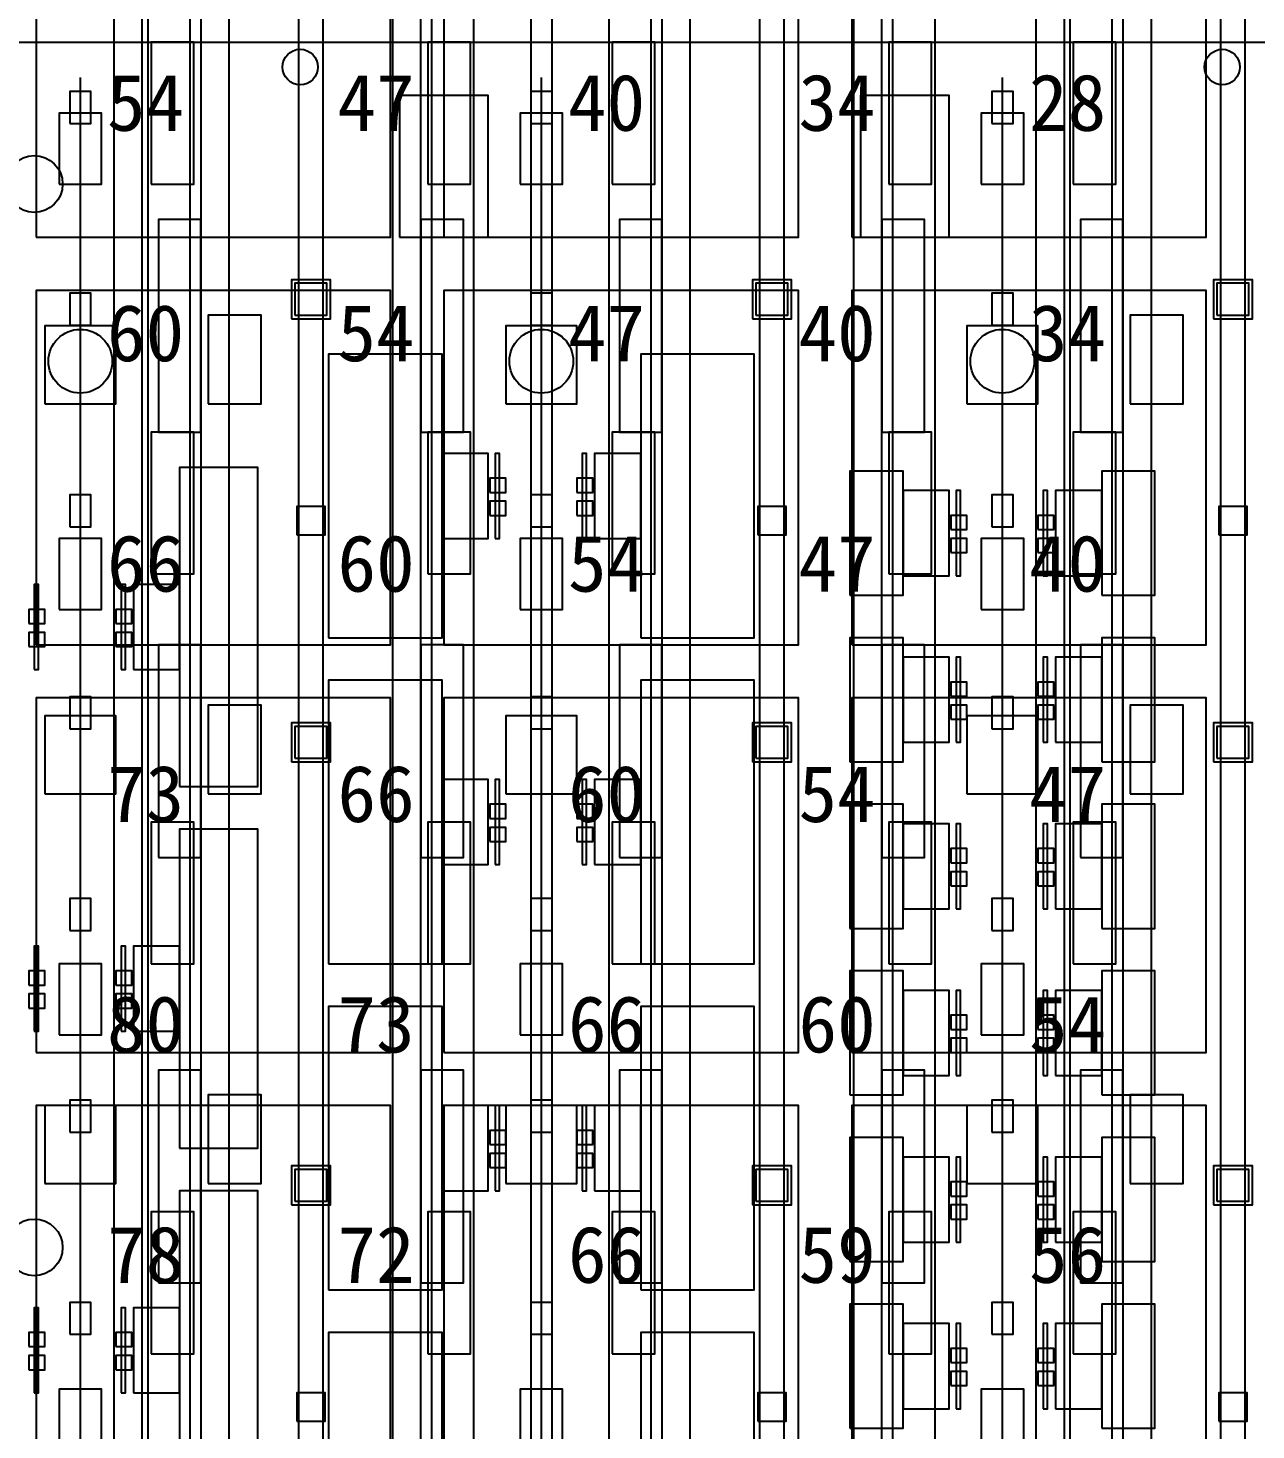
# Model space of a CAD drawing. Header units: metres. Extents: x -1640 to 1560, y -268 to 2338.
# Drawn here: x -61.23 to -26.6, y 923.85 to 963.4 of the extents above; entities that cross this region are included whole.
import ezdxf

# ---------------------------------------------------------------- set-up
doc = ezdxf.new("R2010")
doc.units = ezdxf.units.M
for name, color, linetype in [('1F_CHL', 4, 'Continuous'), ('1F_PUMP', 2, 'Continuous'), ('1F_SCR', 3, 'Continuous'), ('1F_STRUCT_COLUMN', 8, 'Continuous'), ('2F_CSF_LATERAL_RACK_CONCEPT', 9, 'Continuous'), ('2F_RFG', 5, 'Continuous'), ('2F_STRUCT_COLUMN', 8, 'Continuous'), ('2F_VMB', 6, 'Continuous'), ('3F_CLEANROOM_OVERHEAD_PIPE_DUCT_CONCEPT', 9, 'Continuous'), ('3F_EHS_EGRESS_DIST_M', 2, 'Continuous'), ('3F_EHS_EXTINGUISHER_HYDRANT_CABINET_CONCEPT', 1, 'Continuous'), ('3F_EHS_GAS_DETECTOR', 6, 'Continuous'), ('3F_EHS_SAFETY_SHOWER_EYEWASH_CONCEPT', 3, 'Continuous'), ('3F_FOUP', 5, 'Continuous'), ('3F_IMP', 1, 'Continuous'), ('3F_METRO', 2, 'Continuous'), ('3F_OHT', 9, 'Continuous'), ('3F_OHTV', 1, 'Continuous'), ('3F_STK', 3, 'Continuous'), ('3F_STRUCT_COLUMN', 8, 'Continuous'), ('3F_TBAR', 6, 'Continuous'), ('3F_WET', 6, 'Continuous'), ('4F_FFU', 1, 'Continuous'), ('4F_STRUCT_PLENUM_TRUSS_CONCEPT', 9, 'Continuous'), ('5F_CHL', 4, 'Continuous'), ('5F_PUMP', 2, 'Continuous'), ('5F_SCR', 3, 'Continuous'), ('5F_STRUCT_COLUMN', 8, 'Continuous'), ('6F_CSF_LATERAL_RACK_CONCEPT', 9, 'Continuous'), ('6F_RFG', 5, 'Continuous'), ('6F_STRUCT_COLUMN', 8, 'Continuous'), ('6F_VMB', 6, 'Continuous'), ('7F_CLEANROOM_OVERHEAD_PIPE_DUCT_CONCEPT', 9, 'Continuous'), ('7F_EHS_EGRESS_DIST_M', 2, 'Continuous'), ('7F_EHS_EXTINGUISHER_HYDRANT_CABINET_CONCEPT', 1, 'Continuous'), ('7F_EHS_GAS_DETECTOR', 6, 'Continuous'), ('7F_EHS_SAFETY_SHOWER_EYEWASH_CONCEPT', 3, 'Continuous'), ('7F_FOUP', 5, 'Continuous'), ('7F_IMP', 1, 'Continuous'), ('7F_METRO', 2, 'Continuous'), ('7F_OHT', 9, 'Continuous'), ('7F_OHTV', 1, 'Continuous'), ('7F_STK', 3, 'Continuous'), ('7F_STRUCT_COLUMN', 8, 'Continuous'), ('7F_TBAR', 6, 'Continuous'), ('7F_WET', 6, 'Continuous'), ('8F_FFU', 1, 'Continuous'), ('8F_STRUCT_PLENUM_TRUSS_CONCEPT', 9, 'Continuous'), ('EHS_TREATED_EXHAUST', 30, 'Continuous'), ('UTIL_PCW.R_CONCEPT', 1, 'Continuous'), ('UTIL_PCW.S_CONCEPT', 6, 'Continuous')]:
    doc.layers.add(name, color=color, linetype=linetype)

msp = doc.modelspace()

# ---------------------------------------------------------------- linework, layer by layer
at = {"layer": '1F_CHL'}
for points in [[(-56.15, 952.8), (-54.65, 952.8), (-54.65, 955.3), (-56.15, 955.3)], [(-30.15, 952.8), (-28.65, 952.8), (-28.65, 955.3), (-30.15, 955.3)], [(-56.15, 941.8), (-54.65, 941.8), (-54.65, 944.3), (-56.15, 944.3)], [(-30.15, 941.8), (-28.65, 941.8), (-28.65, 944.3), (-30.15, 944.3)], [(-56.15, 930.8), (-54.65, 930.8), (-54.65, 933.3), (-56.15, 933.3)], [(-30.15, 930.8), (-28.65, 930.8), (-28.65, 933.3), (-30.15, 933.3)]]:
    msp.add_lwpolyline(points, close=True, dxfattribs=at)
at = {"layer": '1F_PUMP'}
for points in [[(-57.75, 959), (-56.55, 959), (-56.55, 963), (-57.75, 963)], [(-49.95, 959), (-48.75, 959), (-48.75, 963), (-49.95, 963)], [(-44.75, 959), (-43.55, 959), (-43.55, 963), (-44.75, 963)], [(-36.95, 959), (-35.75, 959), (-35.75, 963), (-36.95, 963)], [(-31.75, 959), (-30.55, 959), (-30.55, 963), (-31.75, 963)], [(-57.75, 948), (-56.55, 948), (-56.55, 952), (-57.75, 952)], [(-49.95, 948), (-48.75, 948), (-48.75, 952), (-49.95, 952)], [(-44.75, 948), (-43.55, 948), (-43.55, 952), (-44.75, 952)], [(-36.95, 948), (-35.75, 948), (-35.75, 952), (-36.95, 952)], [(-31.75, 948), (-30.55, 948), (-30.55, 952), (-31.75, 952)], [(-57.75, 937), (-56.55, 937), (-56.55, 941), (-57.75, 941)], [(-49.95, 937), (-48.75, 937), (-48.75, 941), (-49.95, 941)], [(-44.75, 937), (-43.55, 937), (-43.55, 941), (-44.75, 941)], [(-36.95, 937), (-35.75, 937), (-35.75, 941), (-36.95, 941)], [(-31.75, 937), (-30.55, 937), (-30.55, 941), (-31.75, 941)], [(-57.75, 926), (-56.55, 926), (-56.55, 930), (-57.75, 930)], [(-49.95, 926), (-48.75, 926), (-48.75, 930), (-49.95, 930)], [(-44.75, 926), (-43.55, 926), (-43.55, 930), (-44.75, 930)], [(-36.95, 926), (-35.75, 926), (-35.75, 930), (-36.95, 930)], [(-31.75, 926), (-30.55, 926), (-30.55, 930), (-31.75, 930)]]:
    msp.add_lwpolyline(points, close=True, dxfattribs=at)
at = {"layer": '1F_SCR'}
for points in [[(-60.75, 952.8), (-58.75, 952.8), (-58.75, 955), (-60.75, 955)], [(-47.75, 952.8), (-45.75, 952.8), (-45.75, 955), (-47.75, 955)], [(-34.75, 952.8), (-32.75, 952.8), (-32.75, 955), (-34.75, 955)], [(-60.75, 941.8), (-58.75, 941.8), (-58.75, 944), (-60.75, 944)], [(-47.75, 941.8), (-45.75, 941.8), (-45.75, 944), (-47.75, 944)], [(-34.75, 941.8), (-32.75, 941.8), (-32.75, 944), (-34.75, 944)], [(-60.75, 930.8), (-58.75, 930.8), (-58.75, 933), (-60.75, 933)], [(-47.75, 930.8), (-45.75, 930.8), (-45.75, 933), (-47.75, 933)], [(-34.75, 930.8), (-32.75, 930.8), (-32.75, 933), (-34.75, 933)]]:
    msp.add_lwpolyline(points, close=True, dxfattribs=at)
at = {"layer": '1F_STRUCT_COLUMN'}
for points in [[(-53.8, 955.2), (-52.7, 955.2), (-52.7, 956.3), (-53.8, 956.3)], [(-40.8, 955.2), (-39.7, 955.2), (-39.7, 956.3), (-40.8, 956.3)], [(-27.8, 955.2), (-26.7, 955.2), (-26.7, 956.3), (-27.8, 956.3)], [(-53.8, 942.7), (-52.7, 942.7), (-52.7, 943.8), (-53.8, 943.8)], [(-40.8, 942.7), (-39.7, 942.7), (-39.7, 943.8), (-40.8, 943.8)], [(-27.8, 942.7), (-26.7, 942.7), (-26.7, 943.8), (-27.8, 943.8)], [(-53.8, 930.2), (-52.7, 930.2), (-52.7, 931.3), (-53.8, 931.3)], [(-40.8, 930.2), (-39.7, 930.2), (-39.7, 931.3), (-40.8, 931.3)], [(-27.8, 930.2), (-26.7, 930.2), (-26.7, 931.3), (-27.8, 931.3)]]:
    msp.add_lwpolyline(points, close=True, dxfattribs=at)
at = {"layer": '2F_CSF_LATERAL_RACK_CONCEPT'}
for points in [[(-56.35, 891), (-55.55, 891), (-55.55, 1041), (-56.35, 1041)], [(-50.95, 891), (-50.15, 891), (-50.15, 1041), (-50.95, 1041)], [(-43.35, 891), (-42.55, 891), (-42.55, 1041), (-43.35, 1041)], [(-37.95, 891), (-37.15, 891), (-37.15, 1041), (-37.95, 1041)], [(-30.35, 891), (-29.55, 891), (-29.55, 1041), (-30.35, 1041)]]:
    msp.add_lwpolyline(points, close=True, dxfattribs=at)
at = {"layer": '2F_RFG'}
for points in [[(-57.55, 952), (-56.35, 952), (-56.35, 958), (-57.55, 958)], [(-50.15, 952), (-48.95, 952), (-48.95, 958), (-50.15, 958)], [(-44.55, 952), (-43.35, 952), (-43.35, 958), (-44.55, 958)], [(-37.15, 952), (-35.95, 952), (-35.95, 958), (-37.15, 958)], [(-31.55, 952), (-30.35, 952), (-30.35, 958), (-31.55, 958)], [(-57.55, 940), (-56.35, 940), (-56.35, 946), (-57.55, 946)], [(-50.15, 940), (-48.95, 940), (-48.95, 946), (-50.15, 946)], [(-44.55, 940), (-43.35, 940), (-43.35, 946), (-44.55, 946)], [(-37.15, 940), (-35.95, 940), (-35.95, 946), (-37.15, 946)], [(-31.55, 940), (-30.35, 940), (-30.35, 946), (-31.55, 946)], [(-57.55, 928), (-56.35, 928), (-56.35, 934), (-57.55, 934)], [(-50.15, 928), (-48.95, 928), (-48.95, 934), (-50.15, 934)], [(-44.55, 928), (-43.35, 928), (-43.35, 934), (-44.55, 934)], [(-37.15, 928), (-35.95, 928), (-35.95, 934), (-37.15, 934)], [(-31.55, 928), (-30.35, 928), (-30.35, 934), (-31.55, 934)]]:
    msp.add_lwpolyline(points, close=True, dxfattribs=at)
at = {"layer": '2F_STRUCT_COLUMN'}
for points in [[(-53.7, 955.3), (-52.8, 955.3), (-52.8, 956.2), (-53.7, 956.2)], [(-40.7, 955.3), (-39.8, 955.3), (-39.8, 956.2), (-40.7, 956.2)], [(-27.7, 955.3), (-26.8, 955.3), (-26.8, 956.2), (-27.7, 956.2)], [(-53.7, 942.8), (-52.8, 942.8), (-52.8, 943.7), (-53.7, 943.7)], [(-40.7, 942.8), (-39.8, 942.8), (-39.8, 943.7), (-40.7, 943.7)], [(-27.7, 942.8), (-26.8, 942.8), (-26.8, 943.7), (-27.7, 943.7)], [(-53.7, 930.3), (-52.8, 930.3), (-52.8, 931.2), (-53.7, 931.2)], [(-40.7, 930.3), (-39.8, 930.3), (-39.8, 931.2), (-40.7, 931.2)], [(-27.7, 930.3), (-26.8, 930.3), (-26.8, 931.2), (-27.7, 931.2)]]:
    msp.add_lwpolyline(points, close=True, dxfattribs=at)
at = {"layer": '2F_VMB'}
for points in [[(-60.35, 959), (-59.15, 959), (-59.15, 961), (-60.35, 961)], [(-47.35, 959), (-46.15, 959), (-46.15, 961), (-47.35, 961)], [(-34.35, 959), (-33.15, 959), (-33.15, 961), (-34.35, 961)], [(-60.35, 947), (-59.15, 947), (-59.15, 949), (-60.35, 949)], [(-47.35, 947), (-46.15, 947), (-46.15, 949), (-47.35, 949)], [(-34.35, 947), (-33.15, 947), (-33.15, 949), (-34.35, 949)], [(-60.35, 935), (-59.15, 935), (-59.15, 937), (-60.35, 937)], [(-47.35, 935), (-46.15, 935), (-46.15, 937), (-47.35, 937)], [(-34.35, 935), (-33.15, 935), (-33.15, 937), (-34.35, 937)], [(-60.35, 923), (-59.15, 923), (-59.15, 925), (-60.35, 925)], [(-47.35, 923), (-46.15, 923), (-46.15, 925), (-47.35, 925)], [(-34.35, 923), (-33.15, 923), (-33.15, 925), (-34.35, 925)]]:
    msp.add_lwpolyline(points, close=True, dxfattribs=at)
at = {"layer": '3F_CLEANROOM_OVERHEAD_PIPE_DUCT_CONCEPT'}
for points in [[(-57.85, 890), (-56.65, 890), (-56.65, 1042), (-57.85, 1042)], [(-49.85, 890), (-48.65, 890), (-48.65, 1042), (-49.85, 1042)], [(-44.85, 890), (-43.65, 890), (-43.65, 1042), (-44.85, 1042)], [(-36.85, 890), (-35.65, 890), (-35.65, 1042), (-36.85, 1042)], [(-31.85, 890), (-30.65, 890), (-30.65, 1042), (-31.85, 1042)]]:
    msp.add_lwpolyline(points, close=True, dxfattribs=at)
at = {"layer": '3F_EHS_EXTINGUISHER_HYDRANT_CABINET_CONCEPT'}
for centre in [(-53.55, 962.3), (-27.55, 962.3)]:
    msp.add_circle(centre, 0.5, dxfattribs=at)
at = {"layer": '3F_EHS_GAS_DETECTOR'}
for centre in [(-59.75, 954), (-46.75, 954), (-33.75, 954)]:
    msp.add_circle(centre, 0.9, dxfattribs=at)
at = {"layer": '3F_EHS_SAFETY_SHOWER_EYEWASH_CONCEPT'}
for centre in [(-61.05, 959), (-61.05, 929)]:
    msp.add_circle(centre, 0.8, dxfattribs=at)
at = {"layer": '3F_FOUP'}
for points in [[(-48.2, 950.3), (-47.75, 950.3), (-47.75, 950.7), (-48.2, 950.7)], [(-45.75, 950.3), (-45.3, 950.3), (-45.3, 950.7), (-45.75, 950.7)], [(-48.2, 949.65), (-47.75, 949.65), (-47.75, 950.05), (-48.2, 950.05)], [(-45.75, 949.65), (-45.3, 949.65), (-45.3, 950.05), (-45.75, 950.05)], [(-35.2, 949.25), (-34.75, 949.25), (-34.75, 949.65), (-35.2, 949.65)], [(-32.75, 949.25), (-32.3, 949.25), (-32.3, 949.65), (-32.75, 949.65)], [(-35.2, 948.6), (-34.75, 948.6), (-34.75, 949), (-35.2, 949)], [(-32.75, 948.6), (-32.3, 948.6), (-32.3, 949), (-32.75, 949)], [(-61.2, 946.6), (-60.75, 946.6), (-60.75, 947), (-61.2, 947)], [(-58.75, 946.6), (-58.3, 946.6), (-58.3, 947), (-58.75, 947)], [(-61.2, 945.95), (-60.75, 945.95), (-60.75, 946.35), (-61.2, 946.35)], [(-58.75, 945.95), (-58.3, 945.95), (-58.3, 946.35), (-58.75, 946.35)], [(-35.2, 944.55), (-34.75, 944.55), (-34.75, 944.95), (-35.2, 944.95)], [(-32.75, 944.55), (-32.3, 944.55), (-32.3, 944.95), (-32.75, 944.95)], [(-35.2, 943.9), (-34.75, 943.9), (-34.75, 944.3), (-35.2, 944.3)], [(-32.75, 943.9), (-32.3, 943.9), (-32.3, 944.3), (-32.75, 944.3)], [(-48.2, 941.1), (-47.75, 941.1), (-47.75, 941.5), (-48.2, 941.5)], [(-45.75, 941.1), (-45.3, 941.1), (-45.3, 941.5), (-45.75, 941.5)], [(-48.2, 940.45), (-47.75, 940.45), (-47.75, 940.85), (-48.2, 940.85)], [(-45.75, 940.45), (-45.3, 940.45), (-45.3, 940.85), (-45.75, 940.85)], [(-35.2, 939.85), (-34.75, 939.85), (-34.75, 940.25), (-35.2, 940.25)], [(-32.75, 939.85), (-32.3, 939.85), (-32.3, 940.25), (-32.75, 940.25)], [(-35.2, 939.2), (-34.75, 939.2), (-34.75, 939.6), (-35.2, 939.6)], [(-32.75, 939.2), (-32.3, 939.2), (-32.3, 939.6), (-32.75, 939.6)], [(-61.2, 936.4), (-60.75, 936.4), (-60.75, 936.8), (-61.2, 936.8)], [(-58.75, 936.4), (-58.3, 936.4), (-58.3, 936.8), (-58.75, 936.8)], [(-61.2, 935.75), (-60.75, 935.75), (-60.75, 936.15), (-61.2, 936.15)], [(-58.75, 935.75), (-58.3, 935.75), (-58.3, 936.15), (-58.75, 936.15)], [(-35.2, 935.15), (-34.75, 935.15), (-34.75, 935.55), (-35.2, 935.55)], [(-32.75, 935.15), (-32.3, 935.15), (-32.3, 935.55), (-32.75, 935.55)], [(-35.2, 934.5), (-34.75, 934.5), (-34.75, 934.9), (-35.2, 934.9)], [(-32.75, 934.5), (-32.3, 934.5), (-32.3, 934.9), (-32.75, 934.9)], [(-48.2, 931.9), (-47.75, 931.9), (-47.75, 932.3), (-48.2, 932.3)], [(-45.75, 931.9), (-45.3, 931.9), (-45.3, 932.3), (-45.75, 932.3)], [(-48.2, 931.25), (-47.75, 931.25), (-47.75, 931.65), (-48.2, 931.65)], [(-45.75, 931.25), (-45.3, 931.25), (-45.3, 931.65), (-45.75, 931.65)], [(-35.2, 930.45), (-34.75, 930.45), (-34.75, 930.85), (-35.2, 930.85)], [(-32.75, 930.45), (-32.3, 930.45), (-32.3, 930.85), (-32.75, 930.85)], [(-35.2, 929.8), (-34.75, 929.8), (-34.75, 930.2), (-35.2, 930.2)], [(-32.75, 929.8), (-32.3, 929.8), (-32.3, 930.2), (-32.75, 930.2)], [(-61.2, 926.2), (-60.75, 926.2), (-60.75, 926.6), (-61.2, 926.6)], [(-58.75, 926.2), (-58.3, 926.2), (-58.3, 926.6), (-58.75, 926.6)], [(-61.2, 925.55), (-60.75, 925.55), (-60.75, 925.95), (-61.2, 925.95)], [(-58.75, 925.55), (-58.3, 925.55), (-58.3, 925.95), (-58.75, 925.95)], [(-35.2, 925.75), (-34.75, 925.75), (-34.75, 926.15), (-35.2, 926.15)], [(-32.75, 925.75), (-32.3, 925.75), (-32.3, 926.15), (-32.75, 926.15)], [(-35.2, 925.1), (-34.75, 925.1), (-34.75, 925.5), (-35.2, 925.5)], [(-32.75, 925.1), (-32.3, 925.1), (-32.3, 925.5), (-32.75, 925.5)]]:
    msp.add_lwpolyline(points, close=True, dxfattribs=at)
at = {"layer": '3F_IMP'}
for points in [[(-52.75, 946.2), (-49.55, 946.2), (-49.55, 954.2), (-52.75, 954.2)], [(-43.95, 946.2), (-40.75, 946.2), (-40.75, 954.2), (-43.95, 954.2)], [(-49.55, 949), (-48.25, 949), (-48.25, 951.4), (-49.55, 951.4)], [(-45.25, 949), (-43.95, 949), (-43.95, 951.4), (-45.25, 951.4)], [(-52.75, 937), (-49.55, 937), (-49.55, 945), (-52.75, 945)], [(-43.95, 937), (-40.75, 937), (-40.75, 945), (-43.95, 945)], [(-49.55, 939.8), (-48.25, 939.8), (-48.25, 942.2), (-49.55, 942.2)], [(-45.25, 939.8), (-43.95, 939.8), (-43.95, 942.2), (-45.25, 942.2)], [(-52.75, 927.8), (-49.55, 927.8), (-49.55, 935.8), (-52.75, 935.8)], [(-43.95, 927.8), (-40.75, 927.8), (-40.75, 935.8), (-43.95, 935.8)], [(-49.55, 930.6), (-48.25, 930.6), (-48.25, 933), (-49.55, 933)], [(-45.25, 930.6), (-43.95, 930.6), (-43.95, 933), (-45.25, 933)], [(-52.75, 918.6), (-49.55, 918.6), (-49.55, 926.6), (-52.75, 926.6)], [(-43.95, 918.6), (-40.75, 918.6), (-40.75, 926.6), (-43.95, 926.6)]]:
    msp.add_lwpolyline(points, close=True, dxfattribs=at)
at = {"layer": '3F_METRO'}
for points in [[(-38.05, 947.4), (-36.55, 947.4), (-36.55, 950.9), (-38.05, 950.9)], [(-30.95, 947.4), (-29.45, 947.4), (-29.45, 950.9), (-30.95, 950.9)], [(-36.55, 947.95), (-35.25, 947.95), (-35.25, 950.35), (-36.55, 950.35)], [(-32.25, 947.95), (-30.95, 947.95), (-30.95, 950.35), (-32.25, 950.35)], [(-38.05, 942.7), (-36.55, 942.7), (-36.55, 946.2), (-38.05, 946.2)], [(-30.95, 942.7), (-29.45, 942.7), (-29.45, 946.2), (-30.95, 946.2)], [(-36.55, 943.25), (-35.25, 943.25), (-35.25, 945.65), (-36.55, 945.65)], [(-32.25, 943.25), (-30.95, 943.25), (-30.95, 945.65), (-32.25, 945.65)], [(-38.05, 938), (-36.55, 938), (-36.55, 941.5), (-38.05, 941.5)], [(-30.95, 938), (-29.45, 938), (-29.45, 941.5), (-30.95, 941.5)], [(-36.55, 938.55), (-35.25, 938.55), (-35.25, 940.95), (-36.55, 940.95)], [(-32.25, 938.55), (-30.95, 938.55), (-30.95, 940.95), (-32.25, 940.95)], [(-38.05, 933.3), (-36.55, 933.3), (-36.55, 936.8), (-38.05, 936.8)], [(-30.95, 933.3), (-29.45, 933.3), (-29.45, 936.8), (-30.95, 936.8)], [(-36.55, 933.85), (-35.25, 933.85), (-35.25, 936.25), (-36.55, 936.25)], [(-32.25, 933.85), (-30.95, 933.85), (-30.95, 936.25), (-32.25, 936.25)], [(-38.05, 928.6), (-36.55, 928.6), (-36.55, 932.1), (-38.05, 932.1)], [(-30.95, 928.6), (-29.45, 928.6), (-29.45, 932.1), (-30.95, 932.1)], [(-36.55, 929.15), (-35.25, 929.15), (-35.25, 931.55), (-36.55, 931.55)], [(-32.25, 929.15), (-30.95, 929.15), (-30.95, 931.55), (-32.25, 931.55)], [(-38.05, 923.9), (-36.55, 923.9), (-36.55, 927.4), (-38.05, 927.4)], [(-30.95, 923.9), (-29.45, 923.9), (-29.45, 927.4), (-30.95, 927.4)], [(-36.55, 924.45), (-35.25, 924.45), (-35.25, 926.85), (-36.55, 926.85)], [(-32.25, 924.45), (-30.95, 924.45), (-30.95, 926.85), (-32.25, 926.85)]]:
    msp.add_lwpolyline(points, close=True, dxfattribs=at)
at = {"layer": '3F_OHT'}
for p, q in [((-59.75, 890), (-59.75, 962)), ((-46.75, 890), (-46.75, 962)), ((-33.75, 890), (-33.75, 962))]:
    msp.add_line(p, q, dxfattribs=at)
at = {"layer": '3F_OHTV'}
for points in [[(-60.05, 960.71), (-59.45, 960.71), (-59.45, 961.61), (-60.05, 961.61)], [(-47.05, 960.71), (-46.45, 960.71), (-46.45, 961.61), (-47.05, 961.61)], [(-34.05, 960.71), (-33.45, 960.71), (-33.45, 961.61), (-34.05, 961.61)], [(-60.05, 955.02), (-59.45, 955.02), (-59.45, 955.92), (-60.05, 955.92)], [(-47.05, 955.02), (-46.45, 955.02), (-46.45, 955.92), (-47.05, 955.92)], [(-34.05, 955.02), (-33.45, 955.02), (-33.45, 955.92), (-34.05, 955.92)], [(-60.05, 949.33), (-59.45, 949.33), (-59.45, 950.23), (-60.05, 950.23)], [(-47.05, 949.33), (-46.45, 949.33), (-46.45, 950.23), (-47.05, 950.23)], [(-34.05, 949.33), (-33.45, 949.33), (-33.45, 950.23), (-34.05, 950.23)], [(-60.05, 943.63), (-59.45, 943.63), (-59.45, 944.53), (-60.05, 944.53)], [(-47.05, 943.63), (-46.45, 943.63), (-46.45, 944.53), (-47.05, 944.53)], [(-34.05, 943.63), (-33.45, 943.63), (-33.45, 944.53), (-34.05, 944.53)], [(-60.05, 937.94), (-59.45, 937.94), (-59.45, 938.84), (-60.05, 938.84)], [(-47.05, 937.94), (-46.45, 937.94), (-46.45, 938.84), (-47.05, 938.84)], [(-34.05, 937.94), (-33.45, 937.94), (-33.45, 938.84), (-34.05, 938.84)], [(-60.05, 932.25), (-59.45, 932.25), (-59.45, 933.15), (-60.05, 933.15)], [(-47.05, 932.25), (-46.45, 932.25), (-46.45, 933.15), (-47.05, 933.15)], [(-34.05, 932.25), (-33.45, 932.25), (-33.45, 933.15), (-34.05, 933.15)], [(-60.05, 926.55), (-59.45, 926.55), (-59.45, 927.45), (-60.05, 927.45)], [(-47.05, 926.55), (-46.45, 926.55), (-46.45, 927.45), (-47.05, 927.45)], [(-34.05, 926.55), (-33.45, 926.55), (-33.45, 927.45), (-34.05, 927.45)]]:
    msp.add_lwpolyline(points, close=True, dxfattribs=at)
at = {"layer": '3F_STK'}
for points in [[(-50.75, 957.5), (-48.25, 957.5), (-48.25, 961.5), (-50.75, 961.5)], [(-37.75, 957.5), (-35.25, 957.5), (-35.25, 961.5), (-37.75, 961.5)]]:
    msp.add_lwpolyline(points, close=True, dxfattribs=at)
at = {"layer": '3F_STRUCT_COLUMN'}
for points in [[(-53.65, 949.1), (-52.85, 949.1), (-52.85, 949.9), (-53.65, 949.9)], [(-40.65, 949.1), (-39.85, 949.1), (-39.85, 949.9), (-40.65, 949.9)], [(-27.65, 949.1), (-26.85, 949.1), (-26.85, 949.9), (-27.65, 949.9)], [(-53.65, 924.1), (-52.85, 924.1), (-52.85, 924.9), (-53.65, 924.9)], [(-40.65, 924.1), (-39.85, 924.1), (-39.85, 924.9), (-40.65, 924.9)], [(-27.65, 924.1), (-26.85, 924.1), (-26.85, 924.9), (-27.65, 924.9)]]:
    msp.add_lwpolyline(points, close=True, dxfattribs=at)
at = {"layer": '3F_TBAR'}
for points in [[(-48.05, 949), (-47.93, 949), (-47.93, 951.4), (-48.05, 951.4)], [(-45.6, 949), (-45.48, 949), (-45.48, 951.4), (-45.6, 951.4)], [(-35.05, 947.95), (-34.93, 947.95), (-34.93, 950.35), (-35.05, 950.35)], [(-32.6, 947.95), (-32.48, 947.95), (-32.48, 950.35), (-32.6, 950.35)], [(-61.05, 945.3), (-60.93, 945.3), (-60.93, 947.7), (-61.05, 947.7)], [(-58.6, 945.3), (-58.48, 945.3), (-58.48, 947.7), (-58.6, 947.7)], [(-35.05, 943.25), (-34.93, 943.25), (-34.93, 945.65), (-35.05, 945.65)], [(-32.6, 943.25), (-32.48, 943.25), (-32.48, 945.65), (-32.6, 945.65)], [(-48.05, 939.8), (-47.93, 939.8), (-47.93, 942.2), (-48.05, 942.2)], [(-45.6, 939.8), (-45.48, 939.8), (-45.48, 942.2), (-45.6, 942.2)], [(-35.05, 938.55), (-34.93, 938.55), (-34.93, 940.95), (-35.05, 940.95)], [(-32.6, 938.55), (-32.48, 938.55), (-32.48, 940.95), (-32.6, 940.95)], [(-61.05, 935.1), (-60.93, 935.1), (-60.93, 937.5), (-61.05, 937.5)], [(-58.6, 935.1), (-58.48, 935.1), (-58.48, 937.5), (-58.6, 937.5)], [(-35.05, 933.85), (-34.93, 933.85), (-34.93, 936.25), (-35.05, 936.25)], [(-32.6, 933.85), (-32.48, 933.85), (-32.48, 936.25), (-32.6, 936.25)], [(-48.05, 930.6), (-47.93, 930.6), (-47.93, 933), (-48.05, 933)], [(-45.6, 930.6), (-45.48, 930.6), (-45.48, 933), (-45.6, 933)], [(-35.05, 929.15), (-34.93, 929.15), (-34.93, 931.55), (-35.05, 931.55)], [(-32.6, 929.15), (-32.48, 929.15), (-32.48, 931.55), (-32.6, 931.55)], [(-61.05, 924.9), (-60.93, 924.9), (-60.93, 927.3), (-61.05, 927.3)], [(-58.6, 924.9), (-58.48, 924.9), (-58.48, 927.3), (-58.6, 927.3)], [(-35.05, 924.45), (-34.93, 924.45), (-34.93, 926.85), (-35.05, 926.85)], [(-32.6, 924.45), (-32.48, 924.45), (-32.48, 926.85), (-32.6, 926.85)]]:
    msp.add_lwpolyline(points, close=True, dxfattribs=at)
at = {"layer": '3F_WET'}
for points in [[(-56.95, 942), (-54.75, 942), (-54.75, 951), (-56.95, 951)], [(-58.25, 945.3), (-56.95, 945.3), (-56.95, 947.7), (-58.25, 947.7)], [(-56.95, 931.8), (-54.75, 931.8), (-54.75, 940.8), (-56.95, 940.8)], [(-58.25, 935.1), (-56.95, 935.1), (-56.95, 937.5), (-58.25, 937.5)], [(-56.95, 921.6), (-54.75, 921.6), (-54.75, 930.6), (-56.95, 930.6)], [(-58.25, 924.9), (-56.95, 924.9), (-56.95, 927.3), (-58.25, 927.3)]]:
    msp.add_lwpolyline(points, close=True, dxfattribs=at)
at = {"layer": '4F_FFU'}
for points in [[(-61, 957.5), (-51, 957.5), (-51, 967.5), (-61, 967.5)], [(-49.5, 957.5), (-39.5, 957.5), (-39.5, 967.5), (-49.5, 967.5)], [(-38, 957.5), (-28, 957.5), (-28, 967.5), (-38, 967.5)], [(-61, 946), (-51, 946), (-51, 956), (-61, 956)], [(-49.5, 946), (-39.5, 946), (-39.5, 956), (-49.5, 956)], [(-38, 946), (-28, 946), (-28, 956), (-38, 956)], [(-61, 934.5), (-51, 934.5), (-51, 944.5), (-61, 944.5)], [(-49.5, 934.5), (-39.5, 934.5), (-39.5, 944.5), (-49.5, 944.5)], [(-38, 934.5), (-28, 934.5), (-28, 944.5), (-38, 944.5)], [(-61, 923), (-51, 923), (-51, 933), (-61, 933)], [(-49.5, 923), (-39.5, 923), (-39.5, 933), (-49.5, 933)], [(-38, 923), (-28, 923), (-28, 933), (-38, 933)]]:
    msp.add_lwpolyline(points, close=True, dxfattribs=at)
at = {"layer": '4F_STRUCT_PLENUM_TRUSS_CONCEPT'}
for points in [[(-53.6, 887), (-52.9, 887), (-52.9, 1045), (-53.6, 1045)], [(-40.6, 887), (-39.9, 887), (-39.9, 1045), (-40.6, 1045)], [(-27.6, 887), (-26.9, 887), (-26.9, 1045), (-27.6, 1045)]]:
    msp.add_lwpolyline(points, close=True, dxfattribs=at)
at = {"layer": '5F_CHL'}
for points in [[(-56.15, 952.8), (-54.65, 952.8), (-54.65, 955.3), (-56.15, 955.3)], [(-30.15, 952.8), (-28.65, 952.8), (-28.65, 955.3), (-30.15, 955.3)], [(-56.15, 941.8), (-54.65, 941.8), (-54.65, 944.3), (-56.15, 944.3)], [(-30.15, 941.8), (-28.65, 941.8), (-28.65, 944.3), (-30.15, 944.3)], [(-56.15, 930.8), (-54.65, 930.8), (-54.65, 933.3), (-56.15, 933.3)], [(-30.15, 930.8), (-28.65, 930.8), (-28.65, 933.3), (-30.15, 933.3)]]:
    msp.add_lwpolyline(points, close=True, dxfattribs=at)
at = {"layer": '5F_PUMP'}
for points in [[(-57.75, 959), (-56.55, 959), (-56.55, 963), (-57.75, 963)], [(-49.95, 959), (-48.75, 959), (-48.75, 963), (-49.95, 963)], [(-44.75, 959), (-43.55, 959), (-43.55, 963), (-44.75, 963)], [(-36.95, 959), (-35.75, 959), (-35.75, 963), (-36.95, 963)], [(-31.75, 959), (-30.55, 959), (-30.55, 963), (-31.75, 963)], [(-57.75, 948), (-56.55, 948), (-56.55, 952), (-57.75, 952)], [(-49.95, 948), (-48.75, 948), (-48.75, 952), (-49.95, 952)], [(-44.75, 948), (-43.55, 948), (-43.55, 952), (-44.75, 952)], [(-36.95, 948), (-35.75, 948), (-35.75, 952), (-36.95, 952)], [(-31.75, 948), (-30.55, 948), (-30.55, 952), (-31.75, 952)], [(-57.75, 937), (-56.55, 937), (-56.55, 941), (-57.75, 941)], [(-49.95, 937), (-48.75, 937), (-48.75, 941), (-49.95, 941)], [(-44.75, 937), (-43.55, 937), (-43.55, 941), (-44.75, 941)], [(-36.95, 937), (-35.75, 937), (-35.75, 941), (-36.95, 941)], [(-31.75, 937), (-30.55, 937), (-30.55, 941), (-31.75, 941)], [(-57.75, 926), (-56.55, 926), (-56.55, 930), (-57.75, 930)], [(-49.95, 926), (-48.75, 926), (-48.75, 930), (-49.95, 930)], [(-44.75, 926), (-43.55, 926), (-43.55, 930), (-44.75, 930)], [(-36.95, 926), (-35.75, 926), (-35.75, 930), (-36.95, 930)], [(-31.75, 926), (-30.55, 926), (-30.55, 930), (-31.75, 930)]]:
    msp.add_lwpolyline(points, close=True, dxfattribs=at)
at = {"layer": '5F_SCR'}
for points in [[(-60.75, 952.8), (-58.75, 952.8), (-58.75, 955), (-60.75, 955)], [(-47.75, 952.8), (-45.75, 952.8), (-45.75, 955), (-47.75, 955)], [(-34.75, 952.8), (-32.75, 952.8), (-32.75, 955), (-34.75, 955)], [(-60.75, 941.8), (-58.75, 941.8), (-58.75, 944), (-60.75, 944)], [(-47.75, 941.8), (-45.75, 941.8), (-45.75, 944), (-47.75, 944)], [(-34.75, 941.8), (-32.75, 941.8), (-32.75, 944), (-34.75, 944)], [(-60.75, 930.8), (-58.75, 930.8), (-58.75, 933), (-60.75, 933)], [(-47.75, 930.8), (-45.75, 930.8), (-45.75, 933), (-47.75, 933)], [(-34.75, 930.8), (-32.75, 930.8), (-32.75, 933), (-34.75, 933)]]:
    msp.add_lwpolyline(points, close=True, dxfattribs=at)
at = {"layer": '5F_STRUCT_COLUMN'}
for points in [[(-53.8, 955.2), (-52.7, 955.2), (-52.7, 956.3), (-53.8, 956.3)], [(-40.8, 955.2), (-39.7, 955.2), (-39.7, 956.3), (-40.8, 956.3)], [(-27.8, 955.2), (-26.7, 955.2), (-26.7, 956.3), (-27.8, 956.3)], [(-53.8, 942.7), (-52.7, 942.7), (-52.7, 943.8), (-53.8, 943.8)], [(-40.8, 942.7), (-39.7, 942.7), (-39.7, 943.8), (-40.8, 943.8)], [(-27.8, 942.7), (-26.7, 942.7), (-26.7, 943.8), (-27.8, 943.8)], [(-53.8, 930.2), (-52.7, 930.2), (-52.7, 931.3), (-53.8, 931.3)], [(-40.8, 930.2), (-39.7, 930.2), (-39.7, 931.3), (-40.8, 931.3)], [(-27.8, 930.2), (-26.7, 930.2), (-26.7, 931.3), (-27.8, 931.3)]]:
    msp.add_lwpolyline(points, close=True, dxfattribs=at)
at = {"layer": '6F_CSF_LATERAL_RACK_CONCEPT'}
for points in [[(-56.35, 891), (-55.55, 891), (-55.55, 1041), (-56.35, 1041)], [(-50.95, 891), (-50.15, 891), (-50.15, 1041), (-50.95, 1041)], [(-43.35, 891), (-42.55, 891), (-42.55, 1041), (-43.35, 1041)], [(-37.95, 891), (-37.15, 891), (-37.15, 1041), (-37.95, 1041)], [(-30.35, 891), (-29.55, 891), (-29.55, 1041), (-30.35, 1041)]]:
    msp.add_lwpolyline(points, close=True, dxfattribs=at)
at = {"layer": '6F_RFG'}
for points in [[(-57.55, 952), (-56.35, 952), (-56.35, 958), (-57.55, 958)], [(-50.15, 952), (-48.95, 952), (-48.95, 958), (-50.15, 958)], [(-44.55, 952), (-43.35, 952), (-43.35, 958), (-44.55, 958)], [(-37.15, 952), (-35.95, 952), (-35.95, 958), (-37.15, 958)], [(-31.55, 952), (-30.35, 952), (-30.35, 958), (-31.55, 958)], [(-57.55, 940), (-56.35, 940), (-56.35, 946), (-57.55, 946)], [(-50.15, 940), (-48.95, 940), (-48.95, 946), (-50.15, 946)], [(-44.55, 940), (-43.35, 940), (-43.35, 946), (-44.55, 946)], [(-37.15, 940), (-35.95, 940), (-35.95, 946), (-37.15, 946)], [(-31.55, 940), (-30.35, 940), (-30.35, 946), (-31.55, 946)], [(-57.55, 928), (-56.35, 928), (-56.35, 934), (-57.55, 934)], [(-50.15, 928), (-48.95, 928), (-48.95, 934), (-50.15, 934)], [(-44.55, 928), (-43.35, 928), (-43.35, 934), (-44.55, 934)], [(-37.15, 928), (-35.95, 928), (-35.95, 934), (-37.15, 934)], [(-31.55, 928), (-30.35, 928), (-30.35, 934), (-31.55, 934)]]:
    msp.add_lwpolyline(points, close=True, dxfattribs=at)
at = {"layer": '6F_STRUCT_COLUMN'}
for points in [[(-53.7, 955.3), (-52.8, 955.3), (-52.8, 956.2), (-53.7, 956.2)], [(-40.7, 955.3), (-39.8, 955.3), (-39.8, 956.2), (-40.7, 956.2)], [(-27.7, 955.3), (-26.8, 955.3), (-26.8, 956.2), (-27.7, 956.2)], [(-53.7, 942.8), (-52.8, 942.8), (-52.8, 943.7), (-53.7, 943.7)], [(-40.7, 942.8), (-39.8, 942.8), (-39.8, 943.7), (-40.7, 943.7)], [(-27.7, 942.8), (-26.8, 942.8), (-26.8, 943.7), (-27.7, 943.7)], [(-53.7, 930.3), (-52.8, 930.3), (-52.8, 931.2), (-53.7, 931.2)], [(-40.7, 930.3), (-39.8, 930.3), (-39.8, 931.2), (-40.7, 931.2)], [(-27.7, 930.3), (-26.8, 930.3), (-26.8, 931.2), (-27.7, 931.2)]]:
    msp.add_lwpolyline(points, close=True, dxfattribs=at)
at = {"layer": '6F_VMB'}
for points in [[(-60.35, 959), (-59.15, 959), (-59.15, 961), (-60.35, 961)], [(-47.35, 959), (-46.15, 959), (-46.15, 961), (-47.35, 961)], [(-34.35, 959), (-33.15, 959), (-33.15, 961), (-34.35, 961)], [(-60.35, 947), (-59.15, 947), (-59.15, 949), (-60.35, 949)], [(-47.35, 947), (-46.15, 947), (-46.15, 949), (-47.35, 949)], [(-34.35, 947), (-33.15, 947), (-33.15, 949), (-34.35, 949)], [(-60.35, 935), (-59.15, 935), (-59.15, 937), (-60.35, 937)], [(-47.35, 935), (-46.15, 935), (-46.15, 937), (-47.35, 937)], [(-34.35, 935), (-33.15, 935), (-33.15, 937), (-34.35, 937)], [(-60.35, 923), (-59.15, 923), (-59.15, 925), (-60.35, 925)], [(-47.35, 923), (-46.15, 923), (-46.15, 925), (-47.35, 925)], [(-34.35, 923), (-33.15, 923), (-33.15, 925), (-34.35, 925)]]:
    msp.add_lwpolyline(points, close=True, dxfattribs=at)
at = {"layer": '7F_CLEANROOM_OVERHEAD_PIPE_DUCT_CONCEPT'}
for points in [[(-57.85, 890), (-56.65, 890), (-56.65, 1042), (-57.85, 1042)], [(-49.85, 890), (-48.65, 890), (-48.65, 1042), (-49.85, 1042)], [(-44.85, 890), (-43.65, 890), (-43.65, 1042), (-44.85, 1042)], [(-36.85, 890), (-35.65, 890), (-35.65, 1042), (-36.85, 1042)], [(-31.85, 890), (-30.65, 890), (-30.65, 1042), (-31.85, 1042)]]:
    msp.add_lwpolyline(points, close=True, dxfattribs=at)
at = {"layer": '7F_EHS_EXTINGUISHER_HYDRANT_CABINET_CONCEPT'}
for centre in [(-53.55, 962.3), (-27.55, 962.3)]:
    msp.add_circle(centre, 0.5, dxfattribs=at)
at = {"layer": '7F_EHS_GAS_DETECTOR'}
for centre in [(-59.75, 954), (-46.75, 954), (-33.75, 954)]:
    msp.add_circle(centre, 0.9, dxfattribs=at)
at = {"layer": '7F_EHS_SAFETY_SHOWER_EYEWASH_CONCEPT'}
for centre in [(-61.05, 959), (-61.05, 929)]:
    msp.add_circle(centre, 0.8, dxfattribs=at)
at = {"layer": '7F_FOUP'}
for points in [[(-48.2, 950.3), (-47.75, 950.3), (-47.75, 950.7), (-48.2, 950.7)], [(-45.75, 950.3), (-45.3, 950.3), (-45.3, 950.7), (-45.75, 950.7)], [(-48.2, 949.65), (-47.75, 949.65), (-47.75, 950.05), (-48.2, 950.05)], [(-45.75, 949.65), (-45.3, 949.65), (-45.3, 950.05), (-45.75, 950.05)], [(-35.2, 949.25), (-34.75, 949.25), (-34.75, 949.65), (-35.2, 949.65)], [(-32.75, 949.25), (-32.3, 949.25), (-32.3, 949.65), (-32.75, 949.65)], [(-35.2, 948.6), (-34.75, 948.6), (-34.75, 949), (-35.2, 949)], [(-32.75, 948.6), (-32.3, 948.6), (-32.3, 949), (-32.75, 949)], [(-61.2, 946.6), (-60.75, 946.6), (-60.75, 947), (-61.2, 947)], [(-58.75, 946.6), (-58.3, 946.6), (-58.3, 947), (-58.75, 947)], [(-61.2, 945.95), (-60.75, 945.95), (-60.75, 946.35), (-61.2, 946.35)], [(-58.75, 945.95), (-58.3, 945.95), (-58.3, 946.35), (-58.75, 946.35)], [(-35.2, 944.55), (-34.75, 944.55), (-34.75, 944.95), (-35.2, 944.95)], [(-32.75, 944.55), (-32.3, 944.55), (-32.3, 944.95), (-32.75, 944.95)], [(-35.2, 943.9), (-34.75, 943.9), (-34.75, 944.3), (-35.2, 944.3)], [(-32.75, 943.9), (-32.3, 943.9), (-32.3, 944.3), (-32.75, 944.3)], [(-48.2, 941.1), (-47.75, 941.1), (-47.75, 941.5), (-48.2, 941.5)], [(-45.75, 941.1), (-45.3, 941.1), (-45.3, 941.5), (-45.75, 941.5)], [(-48.2, 940.45), (-47.75, 940.45), (-47.75, 940.85), (-48.2, 940.85)], [(-45.75, 940.45), (-45.3, 940.45), (-45.3, 940.85), (-45.75, 940.85)], [(-35.2, 939.85), (-34.75, 939.85), (-34.75, 940.25), (-35.2, 940.25)], [(-32.75, 939.85), (-32.3, 939.85), (-32.3, 940.25), (-32.75, 940.25)], [(-35.2, 939.2), (-34.75, 939.2), (-34.75, 939.6), (-35.2, 939.6)], [(-32.75, 939.2), (-32.3, 939.2), (-32.3, 939.6), (-32.75, 939.6)], [(-61.2, 936.4), (-60.75, 936.4), (-60.75, 936.8), (-61.2, 936.8)], [(-58.75, 936.4), (-58.3, 936.4), (-58.3, 936.8), (-58.75, 936.8)], [(-61.2, 935.75), (-60.75, 935.75), (-60.75, 936.15), (-61.2, 936.15)], [(-58.75, 935.75), (-58.3, 935.75), (-58.3, 936.15), (-58.75, 936.15)], [(-35.2, 935.15), (-34.75, 935.15), (-34.75, 935.55), (-35.2, 935.55)], [(-32.75, 935.15), (-32.3, 935.15), (-32.3, 935.55), (-32.75, 935.55)], [(-35.2, 934.5), (-34.75, 934.5), (-34.75, 934.9), (-35.2, 934.9)], [(-32.75, 934.5), (-32.3, 934.5), (-32.3, 934.9), (-32.75, 934.9)], [(-48.2, 931.9), (-47.75, 931.9), (-47.75, 932.3), (-48.2, 932.3)], [(-45.75, 931.9), (-45.3, 931.9), (-45.3, 932.3), (-45.75, 932.3)], [(-48.2, 931.25), (-47.75, 931.25), (-47.75, 931.65), (-48.2, 931.65)], [(-45.75, 931.25), (-45.3, 931.25), (-45.3, 931.65), (-45.75, 931.65)], [(-35.2, 930.45), (-34.75, 930.45), (-34.75, 930.85), (-35.2, 930.85)], [(-32.75, 930.45), (-32.3, 930.45), (-32.3, 930.85), (-32.75, 930.85)], [(-35.2, 929.8), (-34.75, 929.8), (-34.75, 930.2), (-35.2, 930.2)], [(-32.75, 929.8), (-32.3, 929.8), (-32.3, 930.2), (-32.75, 930.2)], [(-61.2, 926.2), (-60.75, 926.2), (-60.75, 926.6), (-61.2, 926.6)], [(-58.75, 926.2), (-58.3, 926.2), (-58.3, 926.6), (-58.75, 926.6)], [(-61.2, 925.55), (-60.75, 925.55), (-60.75, 925.95), (-61.2, 925.95)], [(-58.75, 925.55), (-58.3, 925.55), (-58.3, 925.95), (-58.75, 925.95)], [(-35.2, 925.75), (-34.75, 925.75), (-34.75, 926.15), (-35.2, 926.15)], [(-32.75, 925.75), (-32.3, 925.75), (-32.3, 926.15), (-32.75, 926.15)], [(-35.2, 925.1), (-34.75, 925.1), (-34.75, 925.5), (-35.2, 925.5)], [(-32.75, 925.1), (-32.3, 925.1), (-32.3, 925.5), (-32.75, 925.5)]]:
    msp.add_lwpolyline(points, close=True, dxfattribs=at)
at = {"layer": '7F_IMP'}
for points in [[(-52.75, 946.2), (-49.55, 946.2), (-49.55, 954.2), (-52.75, 954.2)], [(-43.95, 946.2), (-40.75, 946.2), (-40.75, 954.2), (-43.95, 954.2)], [(-49.55, 949), (-48.25, 949), (-48.25, 951.4), (-49.55, 951.4)], [(-45.25, 949), (-43.95, 949), (-43.95, 951.4), (-45.25, 951.4)], [(-52.75, 937), (-49.55, 937), (-49.55, 945), (-52.75, 945)], [(-43.95, 937), (-40.75, 937), (-40.75, 945), (-43.95, 945)], [(-49.55, 939.8), (-48.25, 939.8), (-48.25, 942.2), (-49.55, 942.2)], [(-45.25, 939.8), (-43.95, 939.8), (-43.95, 942.2), (-45.25, 942.2)], [(-52.75, 927.8), (-49.55, 927.8), (-49.55, 935.8), (-52.75, 935.8)], [(-43.95, 927.8), (-40.75, 927.8), (-40.75, 935.8), (-43.95, 935.8)], [(-49.55, 930.6), (-48.25, 930.6), (-48.25, 933), (-49.55, 933)], [(-45.25, 930.6), (-43.95, 930.6), (-43.95, 933), (-45.25, 933)], [(-52.75, 918.6), (-49.55, 918.6), (-49.55, 926.6), (-52.75, 926.6)], [(-43.95, 918.6), (-40.75, 918.6), (-40.75, 926.6), (-43.95, 926.6)]]:
    msp.add_lwpolyline(points, close=True, dxfattribs=at)
at = {"layer": '7F_METRO'}
for points in [[(-38.05, 947.4), (-36.55, 947.4), (-36.55, 950.9), (-38.05, 950.9)], [(-30.95, 947.4), (-29.45, 947.4), (-29.45, 950.9), (-30.95, 950.9)], [(-36.55, 947.95), (-35.25, 947.95), (-35.25, 950.35), (-36.55, 950.35)], [(-32.25, 947.95), (-30.95, 947.95), (-30.95, 950.35), (-32.25, 950.35)], [(-38.05, 942.7), (-36.55, 942.7), (-36.55, 946.2), (-38.05, 946.2)], [(-30.95, 942.7), (-29.45, 942.7), (-29.45, 946.2), (-30.95, 946.2)], [(-36.55, 943.25), (-35.25, 943.25), (-35.25, 945.65), (-36.55, 945.65)], [(-32.25, 943.25), (-30.95, 943.25), (-30.95, 945.65), (-32.25, 945.65)], [(-38.05, 938), (-36.55, 938), (-36.55, 941.5), (-38.05, 941.5)], [(-30.95, 938), (-29.45, 938), (-29.45, 941.5), (-30.95, 941.5)], [(-36.55, 938.55), (-35.25, 938.55), (-35.25, 940.95), (-36.55, 940.95)], [(-32.25, 938.55), (-30.95, 938.55), (-30.95, 940.95), (-32.25, 940.95)], [(-38.05, 933.3), (-36.55, 933.3), (-36.55, 936.8), (-38.05, 936.8)], [(-30.95, 933.3), (-29.45, 933.3), (-29.45, 936.8), (-30.95, 936.8)], [(-36.55, 933.85), (-35.25, 933.85), (-35.25, 936.25), (-36.55, 936.25)], [(-32.25, 933.85), (-30.95, 933.85), (-30.95, 936.25), (-32.25, 936.25)], [(-38.05, 928.6), (-36.55, 928.6), (-36.55, 932.1), (-38.05, 932.1)], [(-30.95, 928.6), (-29.45, 928.6), (-29.45, 932.1), (-30.95, 932.1)], [(-36.55, 929.15), (-35.25, 929.15), (-35.25, 931.55), (-36.55, 931.55)], [(-32.25, 929.15), (-30.95, 929.15), (-30.95, 931.55), (-32.25, 931.55)], [(-38.05, 923.9), (-36.55, 923.9), (-36.55, 927.4), (-38.05, 927.4)], [(-30.95, 923.9), (-29.45, 923.9), (-29.45, 927.4), (-30.95, 927.4)], [(-36.55, 924.45), (-35.25, 924.45), (-35.25, 926.85), (-36.55, 926.85)], [(-32.25, 924.45), (-30.95, 924.45), (-30.95, 926.85), (-32.25, 926.85)]]:
    msp.add_lwpolyline(points, close=True, dxfattribs=at)
at = {"layer": '7F_OHT'}
for p, q in [((-59.75, 890), (-59.75, 962)), ((-46.75, 890), (-46.75, 962)), ((-33.75, 890), (-33.75, 962))]:
    msp.add_line(p, q, dxfattribs=at)
at = {"layer": '7F_OHTV'}
for points in [[(-60.05, 960.71), (-59.45, 960.71), (-59.45, 961.61), (-60.05, 961.61)], [(-47.05, 960.71), (-46.45, 960.71), (-46.45, 961.61), (-47.05, 961.61)], [(-34.05, 960.71), (-33.45, 960.71), (-33.45, 961.61), (-34.05, 961.61)], [(-60.05, 955.02), (-59.45, 955.02), (-59.45, 955.92), (-60.05, 955.92)], [(-47.05, 955.02), (-46.45, 955.02), (-46.45, 955.92), (-47.05, 955.92)], [(-34.05, 955.02), (-33.45, 955.02), (-33.45, 955.92), (-34.05, 955.92)], [(-60.05, 949.33), (-59.45, 949.33), (-59.45, 950.23), (-60.05, 950.23)], [(-47.05, 949.33), (-46.45, 949.33), (-46.45, 950.23), (-47.05, 950.23)], [(-34.05, 949.33), (-33.45, 949.33), (-33.45, 950.23), (-34.05, 950.23)], [(-60.05, 943.63), (-59.45, 943.63), (-59.45, 944.53), (-60.05, 944.53)], [(-47.05, 943.63), (-46.45, 943.63), (-46.45, 944.53), (-47.05, 944.53)], [(-34.05, 943.63), (-33.45, 943.63), (-33.45, 944.53), (-34.05, 944.53)], [(-60.05, 937.94), (-59.45, 937.94), (-59.45, 938.84), (-60.05, 938.84)], [(-47.05, 937.94), (-46.45, 937.94), (-46.45, 938.84), (-47.05, 938.84)], [(-34.05, 937.94), (-33.45, 937.94), (-33.45, 938.84), (-34.05, 938.84)], [(-60.05, 932.25), (-59.45, 932.25), (-59.45, 933.15), (-60.05, 933.15)], [(-47.05, 932.25), (-46.45, 932.25), (-46.45, 933.15), (-47.05, 933.15)], [(-34.05, 932.25), (-33.45, 932.25), (-33.45, 933.15), (-34.05, 933.15)], [(-60.05, 926.55), (-59.45, 926.55), (-59.45, 927.45), (-60.05, 927.45)], [(-47.05, 926.55), (-46.45, 926.55), (-46.45, 927.45), (-47.05, 927.45)], [(-34.05, 926.55), (-33.45, 926.55), (-33.45, 927.45), (-34.05, 927.45)]]:
    msp.add_lwpolyline(points, close=True, dxfattribs=at)
at = {"layer": '7F_STK'}
for points in [[(-50.75, 957.5), (-48.25, 957.5), (-48.25, 961.5), (-50.75, 961.5)], [(-37.75, 957.5), (-35.25, 957.5), (-35.25, 961.5), (-37.75, 961.5)]]:
    msp.add_lwpolyline(points, close=True, dxfattribs=at)
at = {"layer": '7F_STRUCT_COLUMN'}
for points in [[(-53.65, 949.1), (-52.85, 949.1), (-52.85, 949.9), (-53.65, 949.9)], [(-40.65, 949.1), (-39.85, 949.1), (-39.85, 949.9), (-40.65, 949.9)], [(-27.65, 949.1), (-26.85, 949.1), (-26.85, 949.9), (-27.65, 949.9)], [(-53.65, 924.1), (-52.85, 924.1), (-52.85, 924.9), (-53.65, 924.9)], [(-40.65, 924.1), (-39.85, 924.1), (-39.85, 924.9), (-40.65, 924.9)], [(-27.65, 924.1), (-26.85, 924.1), (-26.85, 924.9), (-27.65, 924.9)]]:
    msp.add_lwpolyline(points, close=True, dxfattribs=at)
at = {"layer": '7F_TBAR'}
for points in [[(-48.05, 949), (-47.93, 949), (-47.93, 951.4), (-48.05, 951.4)], [(-45.6, 949), (-45.48, 949), (-45.48, 951.4), (-45.6, 951.4)], [(-35.05, 947.95), (-34.93, 947.95), (-34.93, 950.35), (-35.05, 950.35)], [(-32.6, 947.95), (-32.48, 947.95), (-32.48, 950.35), (-32.6, 950.35)], [(-61.05, 945.3), (-60.93, 945.3), (-60.93, 947.7), (-61.05, 947.7)], [(-58.6, 945.3), (-58.48, 945.3), (-58.48, 947.7), (-58.6, 947.7)], [(-35.05, 943.25), (-34.93, 943.25), (-34.93, 945.65), (-35.05, 945.65)], [(-32.6, 943.25), (-32.48, 943.25), (-32.48, 945.65), (-32.6, 945.65)], [(-48.05, 939.8), (-47.93, 939.8), (-47.93, 942.2), (-48.05, 942.2)], [(-45.6, 939.8), (-45.48, 939.8), (-45.48, 942.2), (-45.6, 942.2)], [(-35.05, 938.55), (-34.93, 938.55), (-34.93, 940.95), (-35.05, 940.95)], [(-32.6, 938.55), (-32.48, 938.55), (-32.48, 940.95), (-32.6, 940.95)], [(-61.05, 935.1), (-60.93, 935.1), (-60.93, 937.5), (-61.05, 937.5)], [(-58.6, 935.1), (-58.48, 935.1), (-58.48, 937.5), (-58.6, 937.5)], [(-35.05, 933.85), (-34.93, 933.85), (-34.93, 936.25), (-35.05, 936.25)], [(-32.6, 933.85), (-32.48, 933.85), (-32.48, 936.25), (-32.6, 936.25)], [(-48.05, 930.6), (-47.93, 930.6), (-47.93, 933), (-48.05, 933)], [(-45.6, 930.6), (-45.48, 930.6), (-45.48, 933), (-45.6, 933)], [(-35.05, 929.15), (-34.93, 929.15), (-34.93, 931.55), (-35.05, 931.55)], [(-32.6, 929.15), (-32.48, 929.15), (-32.48, 931.55), (-32.6, 931.55)], [(-61.05, 924.9), (-60.93, 924.9), (-60.93, 927.3), (-61.05, 927.3)], [(-58.6, 924.9), (-58.48, 924.9), (-58.48, 927.3), (-58.6, 927.3)], [(-35.05, 924.45), (-34.93, 924.45), (-34.93, 926.85), (-35.05, 926.85)], [(-32.6, 924.45), (-32.48, 924.45), (-32.48, 926.85), (-32.6, 926.85)]]:
    msp.add_lwpolyline(points, close=True, dxfattribs=at)
at = {"layer": '7F_WET'}
for points in [[(-56.95, 942), (-54.75, 942), (-54.75, 951), (-56.95, 951)], [(-58.25, 945.3), (-56.95, 945.3), (-56.95, 947.7), (-58.25, 947.7)], [(-56.95, 931.8), (-54.75, 931.8), (-54.75, 940.8), (-56.95, 940.8)], [(-58.25, 935.1), (-56.95, 935.1), (-56.95, 937.5), (-58.25, 937.5)], [(-56.95, 921.6), (-54.75, 921.6), (-54.75, 930.6), (-56.95, 930.6)], [(-58.25, 924.9), (-56.95, 924.9), (-56.95, 927.3), (-58.25, 927.3)]]:
    msp.add_lwpolyline(points, close=True, dxfattribs=at)
at = {"layer": '8F_FFU'}
for points in [[(-61, 957.5), (-51, 957.5), (-51, 967.5), (-61, 967.5)], [(-49.5, 957.5), (-39.5, 957.5), (-39.5, 967.5), (-49.5, 967.5)], [(-38, 957.5), (-28, 957.5), (-28, 967.5), (-38, 967.5)], [(-61, 946), (-51, 946), (-51, 956), (-61, 956)], [(-49.5, 946), (-39.5, 946), (-39.5, 956), (-49.5, 956)], [(-38, 946), (-28, 946), (-28, 956), (-38, 956)], [(-61, 934.5), (-51, 934.5), (-51, 944.5), (-61, 944.5)], [(-49.5, 934.5), (-39.5, 934.5), (-39.5, 944.5), (-49.5, 944.5)], [(-38, 934.5), (-28, 934.5), (-28, 944.5), (-38, 944.5)], [(-61, 923), (-51, 923), (-51, 933), (-61, 933)], [(-49.5, 923), (-39.5, 923), (-39.5, 933), (-49.5, 933)], [(-38, 923), (-28, 923), (-28, 933), (-38, 933)]]:
    msp.add_lwpolyline(points, close=True, dxfattribs=at)
at = {"layer": '8F_STRUCT_PLENUM_TRUSS_CONCEPT'}
for points in [[(-53.6, 887), (-52.9, 887), (-52.9, 1045), (-53.6, 1045)], [(-40.6, 887), (-39.9, 887), (-39.9, 1045), (-40.6, 1045)], [(-27.6, 887), (-26.9, 887), (-26.9, 1045), (-27.6, 1045)]]:
    msp.add_lwpolyline(points, close=True, dxfattribs=at)
at = {"layer": 'EHS_TREATED_EXHAUST'}
msp.add_lwpolyline([(-47.05, 891), (-46.45, 891), (-46.45, 1053), (-47.05, 1053)], close=True, dxfattribs=at)
msp.add_lwpolyline([(-47.05, 891), (-46.45, 891), (-46.45, 1053), (-47.05, 1053)], close=True, dxfattribs=at)
at = {"layer": 'UTIL_PCW.R_CONCEPT'}
for p, q in [((-58.005, 892.77), (-58.005, 1039.22)), ((-58.005, 892.77), (-58.005, 1039.22)), ((-31.995, 892.77), (-31.995, 1039.22)), ((-31.995, 892.77), (-31.995, 1039.22))]:
    msp.add_line(p, q, dxfattribs=at)
at = {"layer": 'UTIL_PCW.S_CONCEPT'}
for p, q in [((-58.795, 892.77), (-58.795, 1039.22)), ((-58.795, 892.77), (-58.795, 1039.22)), ((-32.795, 892.77), (-32.795, 1039.22)), ((-32.795, 892.77), (-32.795, 1039.22)), ((-277.4, 963), (286.4, 963)), ((-277.4, 963), (286.4, 963))]:
    msp.add_line(p, q, dxfattribs=at)

# ---------------------------------------------------------------- texts
at = {"layer": '3F_EHS_EGRESS_DIST_M'}
for s, p in [('54', (-59, 960.5)), ('47', (-52.5, 960.5)), ('40', (-46, 960.5)), ('34', (-39.5, 960.5)), ('28', (-33, 960.5)), ('60', (-59, 954)), ('54', (-52.5, 954)), ('47', (-46, 954)), ('40', (-39.5, 954)), ('34', (-33, 954)), ('66', (-59, 947.5)), ('60', (-52.5, 947.5)), ('54', (-46, 947.5)), ('47', (-39.5, 947.5)), ('40', (-33, 947.5)), ('73', (-59, 941)), ('66', (-52.5, 941)), ('60', (-46, 941)), ('54', (-39.5, 941)), ('47', (-33, 941)), ('80', (-59, 934.5)), ('73', (-52.5, 934.5)), ('66', (-46, 934.5)), ('60', (-39.5, 934.5)), ('54', (-33, 934.5)), ('78', (-59, 928)), ('72', (-52.5, 928)), ('66', (-46, 928)), ('59', (-39.5, 928)), ('56', (-33, 928))]:
    msp.add_text(s, height=1.6, dxfattribs=at).set_placement(p)
at = {"layer": '7F_EHS_EGRESS_DIST_M'}
for s, p in [('54', (-59, 960.5)), ('47', (-52.5, 960.5)), ('40', (-46, 960.5)), ('34', (-39.5, 960.5)), ('28', (-33, 960.5)), ('60', (-59, 954)), ('54', (-52.5, 954)), ('47', (-46, 954)), ('40', (-39.5, 954)), ('34', (-33, 954)), ('66', (-59, 947.5)), ('60', (-52.5, 947.5)), ('54', (-46, 947.5)), ('47', (-39.5, 947.5)), ('40', (-33, 947.5)), ('73', (-59, 941)), ('66', (-52.5, 941)), ('60', (-46, 941)), ('54', (-39.5, 941)), ('47', (-33, 941)), ('80', (-59, 934.5)), ('73', (-52.5, 934.5)), ('66', (-46, 934.5)), ('60', (-39.5, 934.5)), ('54', (-33, 934.5)), ('78', (-59, 928)), ('72', (-52.5, 928)), ('66', (-46, 928)), ('59', (-39.5, 928)), ('56', (-33, 928))]:
    msp.add_text(s, height=1.6, dxfattribs=at).set_placement(p)

doc.saveas('drawing.dxf')
